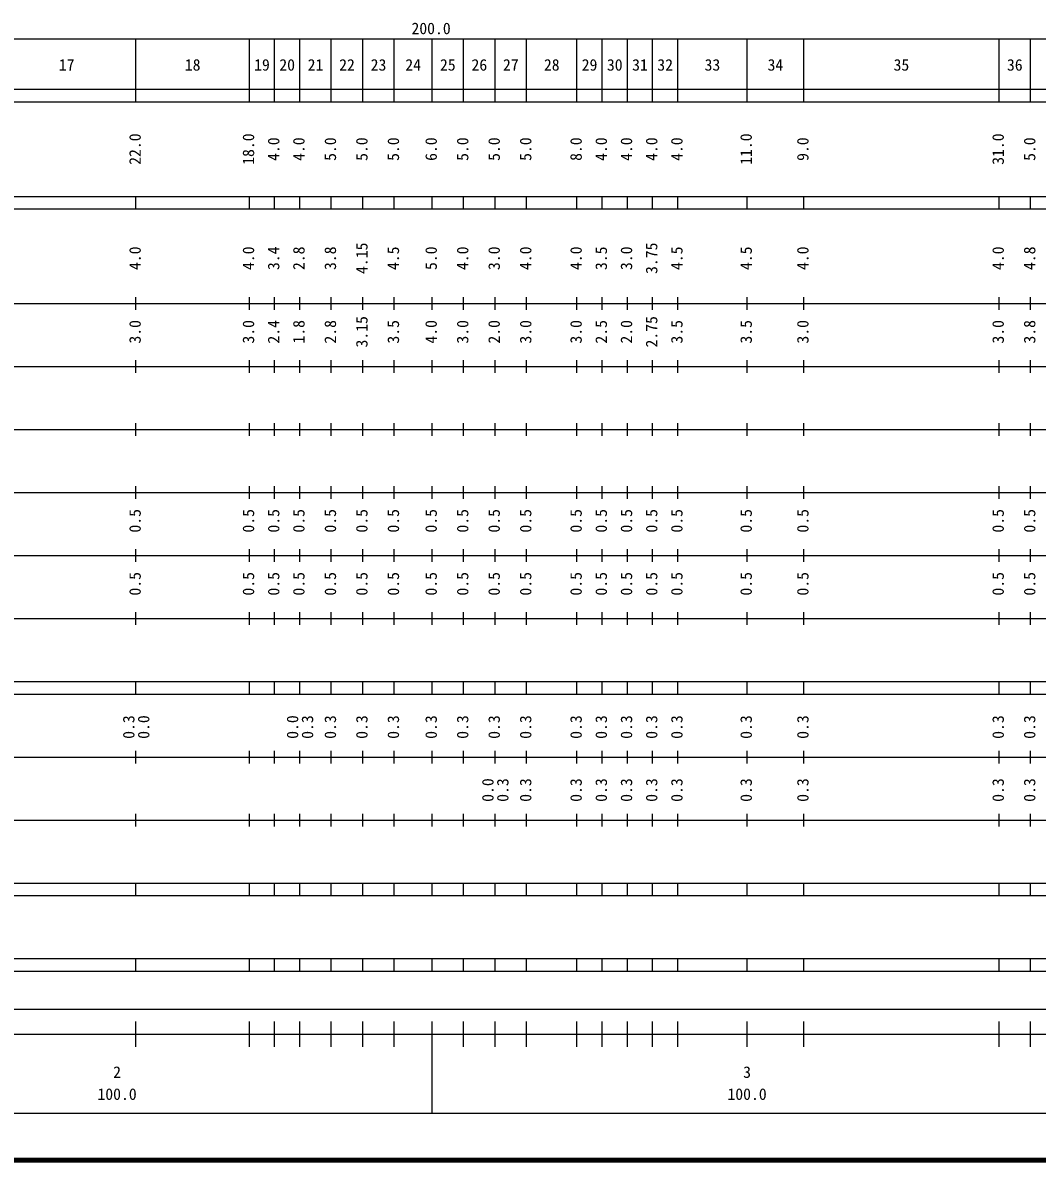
# Model space of a CAD drawing. Units: millimetres on the paper. Extents: x 40 to 680, y 20 to 380.
# Drawn here: x 203 to 364.1, y 20 to 200.6 of the extents above; entities that cross this region are included whole.
import ezdxf
from ezdxf.enums import TextEntityAlignment as Align

# ---------------------------------------------------------------- set-up
doc = ezdxf.new("R2010")
doc.units = ezdxf.units.MM
doc.layers.add('M-TTL', color=2, linetype='Continuous', lineweight=140)
doc.layers.add('M-TTL-BAND', color=7, linetype='Continuous', lineweight=25)
doc.styles.add('ＭＳ ゴシック', font='')
doc.styles.get('ＭＳ ゴシック').set_extended_font_data('MS Gothic')

msp = doc.modelspace()

# ---------------------------------------------------------------- linework, layer by layer
at = {"layer": 'M-TTL'}
msp.add_line((40, 20), (680, 20), dxfattribs=at)
at = {"layer": 'M-TTL-BAND'}
for p, q in [((68, 198), (579, 198)), ((221, 188), (221, 198)), ((239, 188), (239, 198)), ((243, 188), (243, 198)), ((247, 188), (247, 198)), ((252, 188), (252, 198)), ((257, 188), (257, 198)), ((262, 188), (262, 198)), ((268, 188), (268, 198)), ((273, 188), (273, 198)), ((278, 188), (278, 198)), ((283, 188), (283, 198)), ((291, 188), (291, 198)), ((295, 188), (295, 198)), ((299, 188), (299, 198)), ((303, 188), (303, 198)), ((307, 188), (307, 198)), ((318, 188), (318, 198)), ((327, 188), (327, 198)), ((358, 188), (358, 198)), ((363, 188), (363, 198)), ((40, 190), (579, 190)), ((40, 188), (579, 188)), ((40, 173), (579, 173)), ((221, 171), (221, 173)), ((239, 171), (239, 173)), ((243, 171), (243, 173)), ((247, 171), (247, 173)), ((252, 171), (252, 173)), ((257, 171), (257, 173)), ((262, 171), (262, 173)), ((268, 171), (268, 173)), ((273, 171), (273, 173)), ((278, 171), (278, 173)), ((283, 171), (283, 173)), ((291, 171), (291, 173)), ((295, 171), (295, 173)), ((299, 171), (299, 173)), ((303, 171), (303, 173)), ((307, 171), (307, 173)), ((318, 171), (318, 173)), ((327, 171), (327, 173)), ((358, 171), (358, 173)), ((363, 171), (363, 173)), ((40, 171), (579, 171)), ((40, 156), (579, 156)), ((221, 155), (221, 157)), ((239, 155), (239, 157)), ((243, 155), (243, 157)), ((247, 155), (247, 157)), ((252, 155), (252, 157)), ((257, 155), (257, 157)), ((262, 155), (262, 157)), ((268, 155), (268, 157)), ((273, 155), (273, 157)), ((278, 155), (278, 157)), ((283, 155), (283, 157)), ((291, 155), (291, 157)), ((295, 155), (295, 157)), ((299, 155), (299, 157)), ((303, 155), (303, 157)), ((307, 155), (307, 157)), ((318, 155), (318, 157)), ((327, 155), (327, 157)), ((358, 155), (358, 157)), ((363, 155), (363, 157)), ((221, 145), (221, 147)), ((239, 145), (239, 147)), ((243, 145), (243, 147)), ((247, 145), (247, 147)), ((252, 145), (252, 147)), ((257, 145), (257, 147)), ((262, 145), (262, 147)), ((268, 145), (268, 147)), ((273, 145), (273, 147)), ((278, 145), (278, 147)), ((283, 145), (283, 147)), ((291, 145), (291, 147)), ((295, 145), (295, 147)), ((299, 145), (299, 147)), ((303, 145), (303, 147)), ((307, 145), (307, 147)), ((318, 145), (318, 147)), ((327, 145), (327, 147)), ((358, 145), (358, 147)), ((363, 145), (363, 147)), ((46, 146), (579, 146)), ((52, 136), (579, 136)), ((221, 135), (221, 137)), ((239, 135), (239, 137)), ((243, 135), (243, 137)), ((247, 135), (247, 137)), ((252, 135), (252, 137)), ((257, 135), (257, 137)), ((262, 135), (262, 137)), ((268, 135), (268, 137)), ((273, 135), (273, 137)), ((278, 135), (278, 137)), ((283, 135), (283, 137)), ((291, 135), (291, 137)), ((295, 135), (295, 137)), ((299, 135), (299, 137)), ((303, 135), (303, 137)), ((307, 135), (307, 137)), ((318, 135), (318, 137)), ((327, 135), (327, 137)), ((358, 135), (358, 137)), ((363, 135), (363, 137)), ((221, 125), (221, 127)), ((239, 125), (239, 127)), ((243, 125), (243, 127)), ((247, 125), (247, 127)), ((252, 125), (252, 127)), ((257, 125), (257, 127)), ((262, 125), (262, 127)), ((268, 125), (268, 127)), ((273, 125), (273, 127)), ((278, 125), (278, 127)), ((283, 125), (283, 127)), ((291, 125), (291, 127)), ((295, 125), (295, 127)), ((299, 125), (299, 127)), ((303, 125), (303, 127)), ((307, 125), (307, 127)), ((318, 125), (318, 127)), ((327, 125), (327, 127)), ((358, 125), (358, 127)), ((363, 125), (363, 127)), ((46, 126), (579, 126)), ((52, 116), (579, 116)), ((221, 115), (221, 117)), ((239, 115), (239, 117)), ((243, 115), (243, 117)), ((247, 115), (247, 117)), ((252, 115), (252, 117)), ((257, 115), (257, 117)), ((262, 115), (262, 117)), ((268, 115), (268, 117)), ((273, 115), (273, 117)), ((278, 115), (278, 117)), ((283, 115), (283, 117)), ((291, 115), (291, 117)), ((295, 115), (295, 117)), ((299, 115), (299, 117)), ((303, 115), (303, 117)), ((307, 115), (307, 117)), ((318, 115), (318, 117)), ((327, 115), (327, 117)), ((358, 115), (358, 117)), ((363, 115), (363, 117)), ((221, 105), (221, 107)), ((239, 105), (239, 107)), ((243, 105), (243, 107)), ((247, 105), (247, 107)), ((252, 105), (252, 107)), ((257, 105), (257, 107)), ((262, 105), (262, 107)), ((268, 105), (268, 107)), ((273, 105), (273, 107)), ((278, 105), (278, 107)), ((283, 105), (283, 107)), ((291, 105), (291, 107)), ((295, 105), (295, 107)), ((299, 105), (299, 107)), ((303, 105), (303, 107)), ((307, 105), (307, 107)), ((318, 105), (318, 107)), ((327, 105), (327, 107)), ((358, 105), (358, 107)), ((363, 105), (363, 107)), ((46, 106), (579, 106)), ((40, 96), (579, 96)), ((221, 94), (221, 96)), ((239, 94), (239, 96)), ((243, 94), (243, 96)), ((247, 94), (247, 96)), ((252, 94), (252, 96)), ((257, 94), (257, 96)), ((262, 94), (262, 96)), ((268, 94), (268, 96)), ((273, 94), (273, 96)), ((278, 94), (278, 96)), ((283, 94), (283, 96)), ((291, 94), (291, 96)), ((295, 94), (295, 96)), ((299, 94), (299, 96)), ((303, 94), (303, 96)), ((307, 94), (307, 96)), ((318, 94), (318, 96)), ((327, 94), (327, 96)), ((358, 94), (358, 96)), ((363, 94), (363, 96)), ((40, 94), (579, 94)), ((221, 83), (221, 85)), ((239, 83), (239, 85)), ((243, 83), (243, 85)), ((247, 83), (247, 85)), ((252, 83), (252, 85)), ((257, 83), (257, 85)), ((262, 83), (262, 85)), ((268, 83), (268, 85)), ((273, 83), (273, 85)), ((278, 83), (278, 85)), ((283, 83), (283, 85)), ((291, 83), (291, 85)), ((295, 83), (295, 85)), ((299, 83), (299, 85)), ((303, 83), (303, 85)), ((307, 83), (307, 85)), ((318, 83), (318, 85)), ((327, 83), (327, 85)), ((358, 83), (358, 85)), ((363, 83), (363, 85)), ((49, 84), (579, 84)), ((221, 73), (221, 75)), ((239, 73), (239, 75)), ((243, 73), (243, 75)), ((247, 73), (247, 75)), ((252, 73), (252, 75)), ((257, 73), (257, 75)), ((262, 73), (262, 75)), ((268, 73), (268, 75)), ((273, 73), (273, 75)), ((278, 73), (278, 75)), ((283, 73), (283, 75)), ((291, 73), (291, 75)), ((295, 73), (295, 75)), ((299, 73), (299, 75)), ((303, 73), (303, 75)), ((307, 73), (307, 75)), ((318, 73), (318, 75)), ((327, 73), (327, 75)), ((358, 73), (358, 75)), ((363, 73), (363, 75)), ((40, 74), (579, 74)), ((40, 64), (579, 64)), ((221, 62), (221, 64)), ((239, 62), (239, 64)), ((243, 62), (243, 64)), ((247, 62), (247, 64)), ((252, 62), (252, 64)), ((257, 62), (257, 64)), ((262, 62), (262, 64)), ((268, 62), (268, 64)), ((273, 62), (273, 64)), ((278, 62), (278, 64)), ((283, 62), (283, 64)), ((291, 62), (291, 64)), ((295, 62), (295, 64)), ((299, 62), (299, 64)), ((303, 62), (303, 64)), ((307, 62), (307, 64)), ((318, 62), (318, 64)), ((327, 62), (327, 64)), ((358, 62), (358, 64)), ((363, 62), (363, 64)), ((40, 62), (579, 62)), ((40, 52), (579, 52)), ((221, 50), (221, 52)), ((239, 50), (239, 52)), ((243, 50), (243, 52)), ((247, 50), (247, 52)), ((252, 50), (252, 52)), ((257, 50), (257, 52)), ((262, 50), (262, 52)), ((268, 50), (268, 52)), ((273, 50), (273, 52)), ((278, 50), (278, 52)), ((283, 50), (283, 52)), ((291, 50), (291, 52)), ((295, 50), (295, 52)), ((299, 50), (299, 52)), ((303, 50), (303, 52)), ((307, 50), (307, 52)), ((318, 50), (318, 52)), ((327, 50), (327, 52)), ((358, 50), (358, 52)), ((363, 50), (363, 52)), ((40, 50), (579, 50)), ((71, 44), (565, 44)), ((221, 38), (221, 42)), ((239, 38), (239, 42)), ((243, 38), (243, 42)), ((247, 38), (247, 42)), ((252, 38), (252, 42)), ((257, 38), (257, 42)), ((262, 38), (262, 42)), ((268, 27.5), (268, 42)), ((273, 38), (273, 42)), ((278, 38), (278, 42)), ((283, 38), (283, 42)), ((291, 38), (291, 42)), ((295, 38), (295, 42)), ((299, 38), (299, 42)), ((303, 38), (303, 42)), ((307, 38), (307, 42)), ((318, 38), (318, 42)), ((327, 38), (327, 42)), ((358, 38), (358, 42)), ((363, 38), (363, 42)), ((40, 40), (579, 40)), ((68, 27.5), (579, 27.5))]:
    msp.add_line(p, q, dxfattribs=at)

# ---------------------------------------------------------------- texts
at = {"layer": 'M-TTL-BAND', "style": 'ＭＳ ゴシック'}
for s, p in [('200.0', (267.844, 198.195)), ('17', (210, 192.405)), ('18', (230, 192.405)), ('19', (241, 192.405)), ('20', (245, 192.405)), ('21', (249.5, 192.405)), ('22', (254.5, 192.405)), ('23', (259.5, 192.405)), ('24', (265, 192.405)), ('25', (270.5, 192.405)), ('26', (275.5, 192.405)), ('27', (280.5, 192.405)), ('28', (287, 192.405)), ('29', (293, 192.405)), ('30', (297, 192.405)), ('31', (301, 192.405)), ('32', (305, 192.405)), ('33', (312.5, 192.405)), ('34', (322.5, 192.405)), ('35', (342.5, 192.405)), ('36', (360.5, 192.405)), ('2', (218, 32.523)), ('3', (318, 32.523)), ('100.0', (218, 29.033)), ('100.0', (318, 29.033))]:
    msp.add_text(s, height=1.833, dxfattribs=at).set_placement(p, align=Align.BOTTOM_CENTER)
for s, p in [('22.0', (222.309, 180.5)), ('18.0', (240.309, 180.5)), ('11.0', (319.309, 180.5)), ('31.0', (359.309, 180.5)), ('4.0', (244.309, 180.5)), ('4.0', (248.309, 180.5)), ('5.0', (253.309, 180.5)), ('5.0', (258.309, 180.5)), ('5.0', (263.309, 180.5)), ('6.0', (269.309, 180.5)), ('5.0', (274.309, 180.5)), ('5.0', (279.309, 180.5)), ('5.0', (284.309, 180.5)), ('8.0', (292.309, 180.5)), ('4.0', (296.309, 180.5)), ('4.0', (300.309, 180.5)), ('4.0', (304.309, 180.5)), ('4.0', (308.309, 180.5)), ('9.0', (328.309, 180.5)), ('5.0', (364.309, 180.5)), ('4.0', (222.309, 163.174)), ('4.0', (240.309, 163.174)), ('3.4', (244.309, 163.174)), ('2.8', (248.309, 163.174)), ('3.8', (253.309, 163.174)), ('4.15', (258.309, 163.174)), ('4.5', (263.309, 163.174)), ('5.0', (269.309, 163.174)), ('4.0', (274.309, 163.174)), ('3.0', (279.309, 163.174)), ('4.0', (284.309, 163.174)), ('4.0', (292.309, 163.174)), ('3.5', (296.309, 163.174)), ('3.0', (300.309, 163.174)), ('3.75', (304.309, 163.174)), ('4.5', (308.309, 163.174)), ('4.5', (319.309, 163.174)), ('4.0', (328.309, 163.174)), ('4.0', (359.309, 163.174)), ('4.8', (364.309, 163.174)), ('3.15', (258.309, 151.5)), ('2.75', (304.309, 151.5)), ('3.0', (222.309, 151.5)), ('3.0', (240.309, 151.5)), ('2.4', (244.309, 151.5)), ('1.8', (248.309, 151.5)), ('2.8', (253.309, 151.5)), ('3.5', (263.309, 151.5)), ('4.0', (269.309, 151.5)), ('3.0', (274.309, 151.5)), ('2.0', (279.309, 151.5)), ('3.0', (284.309, 151.5)), ('3.0', (292.309, 151.5)), ('2.5', (296.309, 151.5)), ('2.0', (300.309, 151.5)), ('3.5', (308.309, 151.5)), ('3.5', (319.309, 151.5)), ('3.0', (328.309, 151.5)), ('3.0', (359.309, 151.5)), ('3.8', (364.309, 151.5)), ('0.5', (222.309, 121.5)), ('0.5', (240.309, 121.5)), ('0.5', (244.309, 121.5)), ('0.5', (248.309, 121.5)), ('0.5', (253.309, 121.5)), ('0.5', (258.309, 121.5)), ('0.5', (263.309, 121.5)), ('0.5', (269.309, 121.5)), ('0.5', (274.309, 121.5)), ('0.5', (279.309, 121.5)), ('0.5', (284.309, 121.5)), ('0.5', (292.309, 121.5)), ('0.5', (296.309, 121.5)), ('0.5', (300.309, 121.5)), ('0.5', (304.309, 121.5)), ('0.5', (308.309, 121.5)), ('0.5', (319.309, 121.5)), ('0.5', (328.309, 121.5)), ('0.5', (359.309, 121.5)), ('0.5', (364.309, 121.5)), ('0.5', (222.309, 111.5)), ('0.5', (240.309, 111.5)), ('0.5', (244.309, 111.5)), ('0.5', (248.309, 111.5)), ('0.5', (253.309, 111.5)), ('0.5', (258.309, 111.5)), ('0.5', (263.309, 111.5)), ('0.5', (269.309, 111.5)), ('0.5', (274.309, 111.5)), ('0.5', (279.309, 111.5)), ('0.5', (284.309, 111.5)), ('0.5', (292.309, 111.5)), ('0.5', (296.309, 111.5)), ('0.5', (300.309, 111.5)), ('0.5', (304.309, 111.5)), ('0.5', (308.309, 111.5)), ('0.5', (319.309, 111.5)), ('0.5', (328.309, 111.5)), ('0.5', (359.309, 111.5)), ('0.5', (364.309, 111.5)), ('0.3', (221.309, 88.764)), ('0.0', (223.679, 88.764)), ('0.0', (247.309, 88.764)), ('0.3', (249.679, 88.764)), ('0.3', (253.309, 88.764)), ('0.3', (258.309, 88.764)), ('0.3', (263.309, 88.764)), ('0.3', (269.309, 88.764)), ('0.3', (274.309, 88.764)), ('0.3', (279.309, 88.764)), ('0.3', (284.309, 88.764)), ('0.3', (292.309, 88.764)), ('0.3', (296.309, 88.764)), ('0.3', (300.309, 88.764)), ('0.3', (304.309, 88.764)), ('0.3', (308.309, 88.764)), ('0.3', (319.309, 88.764)), ('0.3', (328.309, 88.764)), ('0.3', (359.309, 88.764)), ('0.3', (364.309, 88.764)), ('0.0', (278.309, 78.764)), ('0.3', (280.679, 78.764)), ('0.3', (284.309, 78.764)), ('0.3', (292.309, 78.764)), ('0.3', (296.309, 78.764)), ('0.3', (300.309, 78.764)), ('0.3', (304.309, 78.764)), ('0.3', (308.309, 78.764)), ('0.3', (319.309, 78.764)), ('0.3', (328.309, 78.764)), ('0.3', (359.309, 78.764)), ('0.3', (364.309, 78.764))]:
    msp.add_text(s, height=1.833, rotation=90, dxfattribs=at).set_placement(p, align=Align.BOTTOM_CENTER)

doc.saveas('drawing.dxf')
